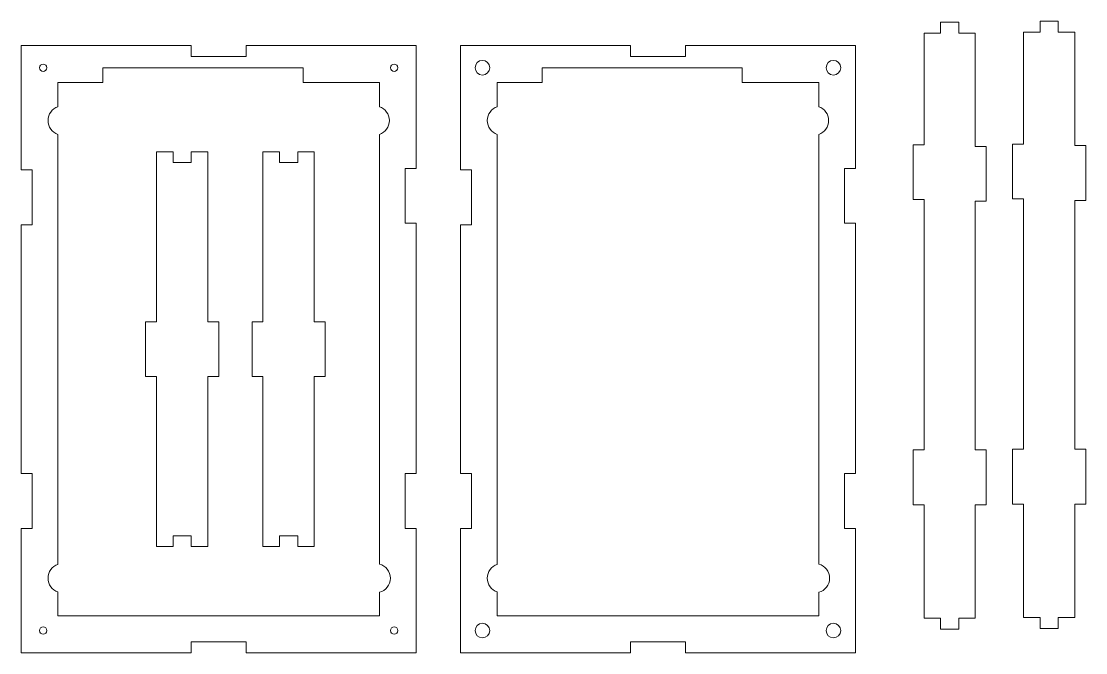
# Model space of a CAD drawing. Header units: millimetres. Extents: x -77 to 260, y -244 to 128.
# Drawn here: x -68.3 to 222.8, y -244.4 to -71.7 of the extents above; entities that cross this region are included whole.
import ezdxf

# ---------------------------------------------------------------- set-up
doc = ezdxf.new("R2010")
doc.units = ezdxf.units.MM
doc.header["$MEASUREMENT"] = 0
doc.layers.add('Cut', color=7, linetype='Continuous')

msp = doc.modelspace()

# ---------------------------------------------------------------- linework, layer by layer
at = {"layer": 'Cut', "color": 250, "lineweight": 9}
for points, knots in [([(195.6417, -188.9165), (195.6417, -188.9165), (195.6417, -203.9165), (195.6417, -203.9165), (195.6417, -203.9165), (195.6417, -203.9165), (192.6417, -203.9165), (192.6417, -203.9165), (192.6417, -203.9165), (192.6417, -203.9165), (192.6417, -234.9165), (192.6417, -234.9165), (192.6417, -234.9165), (192.6417, -234.9165), (188.1417, -234.9165), (188.1417, -234.9165), (188.1417, -234.9165), (188.1417, -234.9165), (188.1417, -237.9165), (188.1417, -237.9165), (188.1417, -237.9165), (188.1417, -237.9165), (183.1417, -237.9165), (183.1417, -237.9165), (183.1417, -237.9165), (183.1417, -237.9165), (183.1417, -234.9165), (183.1417, -234.9165), (183.1417, -234.9165), (183.1417, -234.9165), (178.6417, -234.9165), (178.6417, -234.9165), (178.6417, -234.9165), (178.6417, -234.9165), (178.6417, -203.9165), (178.6417, -203.9165), (178.6417, -203.9165), (178.6417, -203.9165), (175.6417, -203.9165), (175.6417, -203.9165), (175.6417, -203.9165), (175.6417, -203.9165), (175.6417, -188.9165), (175.6417, -188.9165), (175.6417, -188.9165), (175.6417, -188.9165), (178.6417, -188.9165), (178.6417, -188.9165), (178.6417, -188.9165), (178.6417, -188.9165), (178.6417, -120.4754), (178.6417, -120.4754), (178.6417, -120.4754), (178.6417, -120.4754), (175.6417, -120.4754), (175.6417, -120.4754), (175.6417, -120.4754), (175.6417, -120.4754), (175.6417, -105.4754), (175.6417, -105.4754), (175.6417, -105.4754), (175.6417, -105.4754), (178.6417, -105.4754), (178.6417, -105.4754), (178.6417, -105.4754), (178.6417, -105.4754), (178.6417, -74.9164), (178.6417, -74.9164), (178.6417, -74.9164), (178.6417, -74.9164), (183.1417, -74.9164), (183.1417, -74.9164), (183.1417, -74.9164), (183.1417, -74.9164), (183.1417, -71.9164), (183.1417, -71.9164), (183.1417, -71.9164), (183.1417, -71.9164), (188.1417, -71.9164), (188.1417, -71.9164), (188.1417, -71.9164), (188.1417, -71.9164), (188.1417, -74.9164), (188.1417, -74.9164), (188.1417, -74.9164), (188.1417, -74.9164), (192.6417, -74.9164), (192.6417, -74.9164), (192.6417, -74.9164), (192.6417, -74.9164), (192.6417, -105.9165), (192.6417, -105.9165), (192.6417, -105.9165), (192.6417, -105.9165), (195.6417, -105.9165), (195.6417, -105.9165), (195.6417, -105.9165), (195.6417, -105.9165), (195.6417, -120.9165), (195.6417, -120.9165), (195.6417, -120.9165), (195.6417, -120.9165), (192.6417, -120.9165), (192.6417, -120.9165), (192.6417, -120.9165), (192.6417, -120.9165), (192.6417, -188.9165), (192.6417, -188.9165), (192.6417, -188.9165), (192.6417, -188.9165), (195.6417, -188.9165), (195.6417, -188.9165)], [0, 0, 0, 0, 0.03448276, 0.03448276, 0.03448276, 0.03448276, 0.06896552, 0.06896552, 0.06896552, 0.06896552, 0.10344828, 0.10344828, 0.10344828, 0.10344828, 0.13793103, 0.13793103, 0.13793103, 0.13793103, 0.17241379, 0.17241379, 0.17241379, 0.17241379, 0.20689655, 0.20689655, 0.20689655, 0.20689655, 0.24137931, 0.24137931, 0.24137931, 0.24137931, 0.27586207, 0.27586207, 0.27586207, 0.27586207, 0.31034483, 0.31034483, 0.31034483, 0.31034483, 0.34482759, 0.34482759, 0.34482759, 0.34482759, 0.37931034, 0.37931034, 0.37931034, 0.37931034, 0.4137931, 0.4137931, 0.4137931, 0.4137931, 0.44827586, 0.44827586, 0.44827586, 0.44827586, 0.48275862, 0.48275862, 0.48275862, 0.48275862, 0.51724138, 0.51724138, 0.51724138, 0.51724138, 0.55172414, 0.55172414, 0.55172414, 0.55172414, 0.5862069, 0.5862069, 0.5862069, 0.5862069, 0.62068966, 0.62068966, 0.62068966, 0.62068966, 0.65517241, 0.65517241, 0.65517241, 0.65517241, 0.68965517, 0.68965517, 0.68965517, 0.68965517, 0.72413793, 0.72413793, 0.72413793, 0.72413793, 0.75862069, 0.75862069, 0.75862069, 0.75862069, 0.79310345, 0.79310345, 0.79310345, 0.79310345, 0.82758621, 0.82758621, 0.82758621, 0.82758621, 0.86206897, 0.86206897, 0.86206897, 0.86206897, 0.89655172, 0.89655172, 0.89655172, 0.89655172, 0.93103448, 0.93103448, 0.93103448, 0.93103448, 1, 1, 1, 1]), ([(222.8413, -188.7044), (222.8413, -188.7044), (222.8413, -203.7044), (222.8413, -203.7044), (222.8413, -203.7044), (222.8413, -203.7044), (219.8413, -203.7044), (219.8413, -203.7044), (219.8413, -203.7044), (219.8413, -203.7044), (219.8413, -234.7044), (219.8413, -234.7044), (219.8413, -234.7044), (219.8413, -234.7044), (215.3413, -234.7044), (215.3413, -234.7044), (215.3413, -234.7044), (215.3413, -234.7044), (215.3413, -237.7044), (215.3413, -237.7044), (215.3413, -237.7044), (215.3413, -237.7044), (210.3413, -237.7044), (210.3413, -237.7044), (210.3413, -237.7044), (210.3413, -237.7044), (210.3413, -234.7044), (210.3413, -234.7044), (210.3413, -234.7044), (210.3413, -234.7044), (205.8413, -234.7044), (205.8413, -234.7044), (205.8413, -234.7044), (205.8413, -234.7044), (205.8413, -203.7044), (205.8413, -203.7044), (205.8413, -203.7044), (205.8413, -203.7044), (202.8413, -203.7044), (202.8413, -203.7044), (202.8413, -203.7044), (202.8413, -203.7044), (202.8413, -188.7044), (202.8413, -188.7044), (202.8413, -188.7044), (202.8413, -188.7044), (205.8413, -188.7044), (205.8413, -188.7044), (205.8413, -188.7044), (205.8413, -188.7044), (205.8413, -120.2633), (205.8413, -120.2633), (205.8413, -120.2633), (205.8413, -120.2633), (202.8413, -120.2633), (202.8413, -120.2633), (202.8413, -120.2633), (202.8413, -120.2633), (202.8413, -105.2633), (202.8413, -105.2633), (202.8413, -105.2633), (202.8413, -105.2633), (205.8413, -105.2633), (205.8413, -105.2633), (205.8413, -105.2633), (205.8413, -105.2633), (205.8413, -74.7043), (205.8413, -74.7043), (205.8413, -74.7043), (205.8413, -74.7043), (210.3413, -74.7043), (210.3413, -74.7043), (210.3413, -74.7043), (210.3413, -74.7043), (210.3413, -71.7043), (210.3413, -71.7043), (210.3413, -71.7043), (210.3413, -71.7043), (215.3413, -71.7043), (215.3413, -71.7043), (215.3413, -71.7043), (215.3413, -71.7043), (215.3413, -74.7043), (215.3413, -74.7043), (215.3413, -74.7043), (215.3413, -74.7043), (219.8413, -74.7043), (219.8413, -74.7043), (219.8413, -74.7043), (219.8413, -74.7043), (219.8413, -105.7044), (219.8413, -105.7044), (219.8413, -105.7044), (219.8413, -105.7044), (222.8413, -105.7044), (222.8413, -105.7044), (222.8413, -105.7044), (222.8413, -105.7044), (222.8413, -120.7044), (222.8413, -120.7044), (222.8413, -120.7044), (222.8413, -120.7044), (219.8413, -120.7044), (219.8413, -120.7044), (219.8413, -120.7044), (219.8413, -120.7044), (219.8413, -188.7044), (219.8413, -188.7044), (219.8413, -188.7044), (219.8413, -188.7044), (222.8413, -188.7044), (222.8413, -188.7044)], [0, 0, 0, 0, 0.03448276, 0.03448276, 0.03448276, 0.03448276, 0.06896552, 0.06896552, 0.06896552, 0.06896552, 0.10344828, 0.10344828, 0.10344828, 0.10344828, 0.13793103, 0.13793103, 0.13793103, 0.13793103, 0.17241379, 0.17241379, 0.17241379, 0.17241379, 0.20689655, 0.20689655, 0.20689655, 0.20689655, 0.24137931, 0.24137931, 0.24137931, 0.24137931, 0.27586207, 0.27586207, 0.27586207, 0.27586207, 0.31034483, 0.31034483, 0.31034483, 0.31034483, 0.34482759, 0.34482759, 0.34482759, 0.34482759, 0.37931034, 0.37931034, 0.37931034, 0.37931034, 0.4137931, 0.4137931, 0.4137931, 0.4137931, 0.44827586, 0.44827586, 0.44827586, 0.44827586, 0.48275862, 0.48275862, 0.48275862, 0.48275862, 0.51724138, 0.51724138, 0.51724138, 0.51724138, 0.55172414, 0.55172414, 0.55172414, 0.55172414, 0.5862069, 0.5862069, 0.5862069, 0.5862069, 0.62068966, 0.62068966, 0.62068966, 0.62068966, 0.65517241, 0.65517241, 0.65517241, 0.65517241, 0.68965517, 0.68965517, 0.68965517, 0.68965517, 0.72413793, 0.72413793, 0.72413793, 0.72413793, 0.75862069, 0.75862069, 0.75862069, 0.75862069, 0.79310345, 0.79310345, 0.79310345, 0.79310345, 0.82758621, 0.82758621, 0.82758621, 0.82758621, 0.86206897, 0.86206897, 0.86206897, 0.86206897, 0.89655172, 0.89655172, 0.89655172, 0.89655172, 0.93103448, 0.93103448, 0.93103448, 0.93103448, 1, 1, 1, 1]), ([(39.7051, -244.3535), (39.7051, -244.3535), (-6.795, -244.3535), (-6.795, -244.3535), (-6.795, -244.3535), (-6.795, -244.3535), (-6.795, -241.3517), (-6.795, -241.3517), (-6.795, -241.3517), (-6.795, -241.3517), (-21.795, -241.3517), (-21.795, -241.3517), (-21.795, -241.3517), (-21.795, -241.3517), (-21.795, -244.3535), (-21.795, -244.3535), (-21.795, -244.3535), (-21.795, -244.3535), (-68.2949, -244.3535), (-68.2949, -244.3535), (-68.2949, -244.3535), (-68.2949, -244.3535), (-68.2949, -210.3535), (-68.2949, -210.3535), (-68.2949, -210.3535), (-68.2949, -210.3535), (-65.2949, -210.3535), (-65.2949, -210.3535), (-65.2949, -210.3535), (-65.2949, -210.3535), (-65.2949, -195.3535), (-65.2949, -195.3535), (-65.2949, -195.3535), (-65.2949, -195.3535), (-68.2949, -195.3535), (-68.2949, -195.3535), (-68.2949, -195.3535), (-68.2949, -195.3535), (-68.2949, -127.3535), (-68.2949, -127.3535), (-68.2949, -127.3535), (-68.2949, -127.3535), (-65.2949, -127.3535), (-65.2949, -127.3535), (-65.2949, -127.3535), (-65.2949, -127.3535), (-65.2949, -112.3535), (-65.2949, -112.3535), (-65.2949, -112.3535), (-65.2949, -112.3535), (-68.2949, -112.3535), (-68.2949, -112.3535), (-68.2949, -112.3535), (-68.2949, -112.3535), (-68.2949, -78.3535), (-68.2949, -78.3535), (-68.2949, -78.3535), (-68.2949, -78.3535), (-21.795, -78.3535), (-21.795, -78.3535), (-21.795, -78.3535), (-21.795, -78.3535), (-21.795, -81.3553), (-21.795, -81.3553), (-21.795, -81.3553), (-21.795, -81.3553), (-6.795, -81.3553), (-6.795, -81.3553), (-6.795, -81.3553), (-6.795, -81.3553), (-6.795, -78.3535), (-6.795, -78.3535), (-6.795, -78.3535), (-6.795, -78.3535), (39.7051, -78.3535), (39.7051, -78.3535), (39.7051, -78.3535), (39.7051, -78.3535), (39.7051, -111.9124), (39.7051, -111.9124), (39.7051, -111.9124), (39.7051, -111.9124), (36.7051, -111.9124), (36.7051, -111.9124), (36.7051, -111.9124), (36.7051, -111.9124), (36.7051, -126.9124), (36.7051, -126.9124), (36.7051, -126.9124), (36.7051, -126.9124), (39.7051, -126.9124), (39.7051, -126.9124), (39.7051, -126.9124), (39.7051, -126.9124), (39.7051, -195.3535), (39.7051, -195.3535), (39.7051, -195.3535), (39.7051, -195.3535), (36.7051, -195.3535), (36.7051, -195.3535), (36.7051, -195.3535), (36.7051, -195.3535), (36.7051, -210.3535), (36.7051, -210.3535), (36.7051, -210.3535), (36.7051, -210.3535), (39.7051, -210.3535), (39.7051, -210.3535), (39.7051, -210.3535), (39.7051, -210.3535), (39.7051, -244.3535), (39.7051, -244.3535), (39.7051, -244.3535), (39.7051, -244.3535), (39.7051, -244.3535), (39.7051, -244.3535)], [0, 0, 0, 0, 0.03333333, 0.03333333, 0.03333333, 0.03333333, 0.06666667, 0.06666667, 0.06666667, 0.06666667, 0.1, 0.1, 0.1, 0.1, 0.13333333, 0.13333333, 0.13333333, 0.13333333, 0.16666667, 0.16666667, 0.16666667, 0.16666667, 0.2, 0.2, 0.2, 0.2, 0.23333333, 0.23333333, 0.23333333, 0.23333333, 0.26666667, 0.26666667, 0.26666667, 0.26666667, 0.3, 0.3, 0.3, 0.3, 0.33333333, 0.33333333, 0.33333333, 0.33333333, 0.36666667, 0.36666667, 0.36666667, 0.36666667, 0.4, 0.4, 0.4, 0.4, 0.43333333, 0.43333333, 0.43333333, 0.43333333, 0.46666667, 0.46666667, 0.46666667, 0.46666667, 0.5, 0.5, 0.5, 0.5, 0.53333333, 0.53333333, 0.53333333, 0.53333333, 0.56666667, 0.56666667, 0.56666667, 0.56666667, 0.6, 0.6, 0.6, 0.6, 0.63333333, 0.63333333, 0.63333333, 0.63333333, 0.66666667, 0.66666667, 0.66666667, 0.66666667, 0.7, 0.7, 0.7, 0.7, 0.73333333, 0.73333333, 0.73333333, 0.73333333, 0.76666667, 0.76666667, 0.76666667, 0.76666667, 0.8, 0.8, 0.8, 0.8, 0.83333333, 0.83333333, 0.83333333, 0.83333333, 0.86666667, 0.86666667, 0.86666667, 0.86666667, 0.9, 0.9, 0.9, 0.9, 0.93333333, 0.93333333, 0.93333333, 0.93333333, 1, 1, 1, 1]), ([(159.8451, -244.3535), (159.8451, -244.3535), (113.345, -244.3535), (113.345, -244.3535), (113.345, -244.3535), (113.345, -244.3535), (113.345, -241.3517), (113.345, -241.3517), (113.345, -241.3517), (113.345, -241.3517), (98.345, -241.3517), (98.345, -241.3517), (98.345, -241.3517), (98.345, -241.3517), (98.345, -244.3535), (98.345, -244.3535), (98.345, -244.3535), (98.345, -244.3535), (51.8451, -244.3535), (51.8451, -244.3535), (51.8451, -244.3535), (51.8451, -244.3535), (51.8451, -210.3535), (51.8451, -210.3535), (51.8451, -210.3535), (51.8451, -210.3535), (54.8451, -210.3535), (54.8451, -210.3535), (54.8451, -210.3535), (54.8451, -210.3535), (54.8451, -195.3535), (54.8451, -195.3535), (54.8451, -195.3535), (54.8451, -195.3535), (51.8451, -195.3535), (51.8451, -195.3535), (51.8451, -195.3535), (51.8451, -195.3535), (51.8451, -127.3535), (51.8451, -127.3535), (51.8451, -127.3535), (51.8451, -127.3535), (54.8451, -127.3535), (54.8451, -127.3535), (54.8451, -127.3535), (54.8451, -127.3535), (54.8451, -112.3535), (54.8451, -112.3535), (54.8451, -112.3535), (54.8451, -112.3535), (51.8451, -112.3535), (51.8451, -112.3535), (51.8451, -112.3535), (51.8451, -112.3535), (51.8451, -78.3535), (51.8451, -78.3535), (51.8451, -78.3535), (51.8451, -78.3535), (98.345, -78.3535), (98.345, -78.3535), (98.345, -78.3535), (98.345, -78.3535), (98.345, -81.3553), (98.345, -81.3553), (98.345, -81.3553), (98.345, -81.3553), (113.345, -81.3553), (113.345, -81.3553), (113.345, -81.3553), (113.345, -81.3553), (113.345, -78.3535), (113.345, -78.3535), (113.345, -78.3535), (113.345, -78.3535), (159.8451, -78.3535), (159.8451, -78.3535), (159.8451, -78.3535), (159.8451, -78.3535), (159.8451, -111.9124), (159.8451, -111.9124), (159.8451, -111.9124), (159.8451, -111.9124), (156.8451, -111.9124), (156.8451, -111.9124), (156.8451, -111.9124), (156.8451, -111.9124), (156.8451, -126.9124), (156.8451, -126.9124), (156.8451, -126.9124), (156.8451, -126.9124), (159.8451, -126.9124), (159.8451, -126.9124), (159.8451, -126.9124), (159.8451, -126.9124), (159.8451, -195.3535), (159.8451, -195.3535), (159.8451, -195.3535), (159.8451, -195.3535), (156.8451, -195.3535), (156.8451, -195.3535), (156.8451, -195.3535), (156.8451, -195.3535), (156.8451, -210.3535), (156.8451, -210.3535), (156.8451, -210.3535), (156.8451, -210.3535), (159.8451, -210.3535), (159.8451, -210.3535), (159.8451, -210.3535), (159.8451, -210.3535), (159.8451, -244.3535), (159.8451, -244.3535), (159.8451, -244.3535), (159.8451, -244.3535), (159.8451, -244.3535), (159.8451, -244.3535)], [0, 0, 0, 0, 0.03333333, 0.03333333, 0.03333333, 0.03333333, 0.06666667, 0.06666667, 0.06666667, 0.06666667, 0.1, 0.1, 0.1, 0.1, 0.13333333, 0.13333333, 0.13333333, 0.13333333, 0.16666667, 0.16666667, 0.16666667, 0.16666667, 0.2, 0.2, 0.2, 0.2, 0.23333333, 0.23333333, 0.23333333, 0.23333333, 0.26666667, 0.26666667, 0.26666667, 0.26666667, 0.3, 0.3, 0.3, 0.3, 0.33333333, 0.33333333, 0.33333333, 0.33333333, 0.36666667, 0.36666667, 0.36666667, 0.36666667, 0.4, 0.4, 0.4, 0.4, 0.43333333, 0.43333333, 0.43333333, 0.43333333, 0.46666667, 0.46666667, 0.46666667, 0.46666667, 0.5, 0.5, 0.5, 0.5, 0.53333333, 0.53333333, 0.53333333, 0.53333333, 0.56666667, 0.56666667, 0.56666667, 0.56666667, 0.6, 0.6, 0.6, 0.6, 0.63333333, 0.63333333, 0.63333333, 0.63333333, 0.66666667, 0.66666667, 0.66666667, 0.66666667, 0.7, 0.7, 0.7, 0.7, 0.73333333, 0.73333333, 0.73333333, 0.73333333, 0.76666667, 0.76666667, 0.76666667, 0.76666667, 0.8, 0.8, 0.8, 0.8, 0.83333333, 0.83333333, 0.83333333, 0.83333333, 0.86666667, 0.86666667, 0.86666667, 0.86666667, 0.9, 0.9, 0.9, 0.9, 0.93333333, 0.93333333, 0.93333333, 0.93333333, 1, 1, 1, 1]), ([(-21.7949, -107.3535), (-21.7949, -107.3535), (-17.2949, -107.3535), (-17.2949, -107.3535), (-17.2949, -107.3535), (-17.2949, -107.3535), (-17.2949, -153.8535), (-17.2949, -153.8535), (-17.2949, -153.8535), (-17.2949, -153.8535), (-14.2949, -153.8535), (-14.2949, -153.8535), (-14.2949, -153.8535), (-14.2949, -153.8535), (-14.2949, -168.8535), (-14.2949, -168.8535), (-14.2949, -168.8535), (-14.2949, -168.8535), (-17.2949, -168.8535), (-17.2949, -168.8535), (-17.2949, -168.8535), (-17.2949, -168.8535), (-17.2949, -215.3534), (-17.2949, -215.3534), (-17.2949, -215.3534), (-17.2949, -215.3534), (-21.7949, -215.3534), (-21.7949, -215.3534), (-21.7949, -215.3534), (-21.7949, -215.3534), (-21.7949, -212.3534), (-21.7949, -212.3534), (-21.7949, -212.3534), (-21.7949, -212.3534), (-26.7949, -212.3534), (-26.7949, -212.3534), (-26.7949, -212.3534), (-26.7949, -212.3534), (-26.7949, -215.3534), (-26.7949, -215.3534), (-26.7949, -215.3534), (-26.7949, -215.3534), (-31.2949, -215.3534), (-31.2949, -215.3534), (-31.2949, -215.3534), (-31.2949, -215.3534), (-31.2949, -168.8535), (-31.2949, -168.8535), (-31.2949, -168.8535), (-31.2949, -168.8535), (-34.2949, -168.8535), (-34.2949, -168.8535), (-34.2949, -168.8535), (-34.2949, -168.8535), (-34.2949, -153.8535), (-34.2949, -153.8535), (-34.2949, -153.8535), (-34.2949, -153.8535), (-31.2949, -153.8535), (-31.2949, -153.8535), (-31.2949, -153.8535), (-31.2949, -153.8535), (-31.2949, -107.3535), (-31.2949, -107.3535), (-31.2949, -107.3535), (-31.2949, -107.3535), (-26.7949, -107.3535), (-26.7949, -107.3535), (-26.7949, -107.3535), (-26.7949, -107.3535), (-26.7949, -110.3535), (-26.7949, -110.3535), (-26.7949, -110.3535), (-26.7949, -110.3535), (-21.7949, -110.3535), (-21.7949, -110.3535), (-21.7949, -110.3535), (-21.7949, -110.3535), (-21.7949, -107.3535), (-21.7949, -107.3535)], [0, 0, 0, 0, 0.04761905, 0.04761905, 0.04761905, 0.04761905, 0.0952381, 0.0952381, 0.0952381, 0.0952381, 0.14285714, 0.14285714, 0.14285714, 0.14285714, 0.19047619, 0.19047619, 0.19047619, 0.19047619, 0.23809524, 0.23809524, 0.23809524, 0.23809524, 0.28571429, 0.28571429, 0.28571429, 0.28571429, 0.33333333, 0.33333333, 0.33333333, 0.33333333, 0.38095238, 0.38095238, 0.38095238, 0.38095238, 0.42857143, 0.42857143, 0.42857143, 0.42857143, 0.47619048, 0.47619048, 0.47619048, 0.47619048, 0.52380952, 0.52380952, 0.52380952, 0.52380952, 0.57142857, 0.57142857, 0.57142857, 0.57142857, 0.61904762, 0.61904762, 0.61904762, 0.61904762, 0.66666667, 0.66666667, 0.66666667, 0.66666667, 0.71428571, 0.71428571, 0.71428571, 0.71428571, 0.76190476, 0.76190476, 0.76190476, 0.76190476, 0.80952381, 0.80952381, 0.80952381, 0.80952381, 0.85714286, 0.85714286, 0.85714286, 0.85714286, 0.9047619, 0.9047619, 0.9047619, 0.9047619, 1, 1, 1, 1]), ([(7.3091, -107.3535), (7.3091, -107.3535), (11.8091, -107.3535), (11.8091, -107.3535), (11.8091, -107.3535), (11.8091, -107.3535), (11.8091, -153.8535), (11.8091, -153.8535), (11.8091, -153.8535), (11.8091, -153.8535), (14.8091, -153.8535), (14.8091, -153.8535), (14.8091, -153.8535), (14.8091, -153.8535), (14.8091, -168.8535), (14.8091, -168.8535), (14.8091, -168.8535), (14.8091, -168.8535), (11.8091, -168.8535), (11.8091, -168.8535), (11.8091, -168.8535), (11.8091, -168.8535), (11.8091, -215.3534), (11.8091, -215.3534), (11.8091, -215.3534), (11.8091, -215.3534), (7.3091, -215.3534), (7.3091, -215.3534), (7.3091, -215.3534), (7.3091, -215.3534), (7.3091, -212.3534), (7.3091, -212.3534), (7.3091, -212.3534), (7.3091, -212.3534), (2.3091, -212.3534), (2.3091, -212.3534), (2.3091, -212.3534), (2.3091, -212.3534), (2.3091, -215.3534), (2.3091, -215.3534), (2.3091, -215.3534), (2.3091, -215.3534), (-2.1909, -215.3534), (-2.1909, -215.3534), (-2.1909, -215.3534), (-2.1909, -215.3534), (-2.1909, -168.8535), (-2.1909, -168.8535), (-2.1909, -168.8535), (-2.1909, -168.8535), (-5.1909, -168.8535), (-5.1909, -168.8535), (-5.1909, -168.8535), (-5.1909, -168.8535), (-5.1909, -153.8535), (-5.1909, -153.8535), (-5.1909, -153.8535), (-5.1909, -153.8535), (-2.1909, -153.8535), (-2.1909, -153.8535), (-2.1909, -153.8535), (-2.1909, -153.8535), (-2.1909, -107.3535), (-2.1909, -107.3535), (-2.1909, -107.3535), (-2.1909, -107.3535), (2.3091, -107.3535), (2.3091, -107.3535), (2.3091, -107.3535), (2.3091, -107.3535), (2.3091, -110.3535), (2.3091, -110.3535), (2.3091, -110.3535), (2.3091, -110.3535), (7.3091, -110.3535), (7.3091, -110.3535), (7.3091, -110.3535), (7.3091, -110.3535), (7.3091, -107.3535), (7.3091, -107.3535)], [0, 0, 0, 0, 0.04761905, 0.04761905, 0.04761905, 0.04761905, 0.0952381, 0.0952381, 0.0952381, 0.0952381, 0.14285714, 0.14285714, 0.14285714, 0.14285714, 0.19047619, 0.19047619, 0.19047619, 0.19047619, 0.23809524, 0.23809524, 0.23809524, 0.23809524, 0.28571429, 0.28571429, 0.28571429, 0.28571429, 0.33333333, 0.33333333, 0.33333333, 0.33333333, 0.38095238, 0.38095238, 0.38095238, 0.38095238, 0.42857143, 0.42857143, 0.42857143, 0.42857143, 0.47619048, 0.47619048, 0.47619048, 0.47619048, 0.52380952, 0.52380952, 0.52380952, 0.52380952, 0.57142857, 0.57142857, 0.57142857, 0.57142857, 0.61904762, 0.61904762, 0.61904762, 0.61904762, 0.66666667, 0.66666667, 0.66666667, 0.66666667, 0.71428571, 0.71428571, 0.71428571, 0.71428571, 0.76190476, 0.76190476, 0.76190476, 0.76190476, 0.80952381, 0.80952381, 0.80952381, 0.80952381, 0.85714286, 0.85714286, 0.85714286, 0.85714286, 0.9047619, 0.9047619, 0.9047619, 0.9047619, 1, 1, 1, 1])]:
    msp.add_open_spline(points, degree=3, knots=knots, dxfattribs=at)
at = {"layer": 'Cut', "lineweight": 9}
for points, knots in [([(-62.2949, -85.4033), (-61.7428, -85.4033), (-61.295, -84.9555), (-61.295, -84.4033), (-61.295, -84.4033), (-61.295, -83.8512), (-61.7428, -83.4033), (-62.295, -83.4033), (-62.295, -83.4033), (-62.847, -83.4034), (-63.295, -83.8511), (-63.295, -84.4033), (-63.295, -84.4033), (-63.295, -84.9557), (-62.8472, -85.4032), (-62.2949, -85.4033)], [0, 0, 0, 0, 0.2, 0.2, 0.2, 0.2, 0.4, 0.4, 0.4, 0.4, 0.6, 0.6, 0.6, 0.6, 1, 1, 1, 1]), ([(29.7051, -95.0731), (31.2634, -95.6197), (32.3812, -97.1038), (32.3812, -98.8485), (32.3812, -98.8485), (32.3818, -100.5932), (31.2636, -102.0771), (29.7051, -102.6237), (29.7051, -102.6237), (29.7051, -102.6237), (29.7051, -220.1184), (29.7051, -220.1184), (29.7051, -220.1184), (31.406, -220.579), (32.6576, -222.1332), (32.6576, -223.9795), (32.6576, -223.9795), (32.6583, -225.8257), (31.4061, -227.3799), (29.7051, -227.8404), (29.7051, -227.8404), (29.7051, -227.8404), (29.7051, -234.3035), (29.7051, -234.3035), (29.7051, -234.3035), (29.7051, -234.3035), (29.7051, -234.3035), (29.7051, -234.3035), (29.7051, -234.3035), (29.7051, -234.3035), (-58.2949, -234.3035), (-58.2949, -234.3035), (-58.2949, -234.3035), (-58.2949, -234.3035), (-58.2949, -231.76), (-58.2949, -227.7547), (-58.2949, -227.7547), (-58.2949, -227.7547), (-58.2949, -227.7544), (-58.2949, -227.7544), (-58.2949, -227.7544), (-59.8529, -227.2076), (-60.971, -225.724), (-60.971, -223.9794), (-60.971, -223.9794), (-60.9702, -222.2341), (-59.8529, -220.7507), (-58.2949, -220.2041), (-58.2949, -220.2041), (-58.2949, -220.2041), (-58.2949, -102.6235), (-58.2949, -102.6235), (-58.2949, -102.6235), (-59.8529, -102.0767), (-60.971, -100.5931), (-60.971, -98.8485), (-60.971, -98.8485), (-60.9702, -97.1032), (-59.8529, -95.6198), (-58.2949, -95.0732), (-58.2949, -95.0732), (-58.2949, -95.0732), (-58.2949, -88.4035), (-58.2949, -88.4035), (-58.2949, -88.4035), (-58.2949, -88.4035), (-45.9934, -88.4035), (-45.9934, -88.4035), (-45.9934, -88.4035), (-45.9934, -88.4035), (-45.9934, -84.4035), (-45.9934, -84.4035), (-45.9934, -84.4035), (-45.9934, -84.4035), (8.7787, -84.4035), (8.7787, -84.4035), (8.7787, -84.4035), (8.7787, -84.4035), (8.7787, -88.4035), (8.7787, -88.4035), (8.7787, -88.4035), (8.7787, -88.4035), (29.7051, -88.4035), (29.7051, -88.4035), (29.7051, -88.4035), (29.7051, -88.4035), (29.7051, -95.0731), (29.7051, -95.0731)], [0, 0, 0, 0, 0.04347826, 0.04347826, 0.04347826, 0.04347826, 0.08695652, 0.08695652, 0.08695652, 0.08695652, 0.13043478, 0.13043478, 0.13043478, 0.13043478, 0.17391304, 0.17391304, 0.17391304, 0.17391304, 0.2173913, 0.2173913, 0.2173913, 0.2173913, 0.26086957, 0.26086957, 0.26086957, 0.26086957, 0.30434783, 0.30434783, 0.30434783, 0.30434783, 0.34782609, 0.34782609, 0.34782609, 0.34782609, 0.39130435, 0.39130435, 0.39130435, 0.39130435, 0.43478261, 0.43478261, 0.43478261, 0.43478261, 0.47826087, 0.47826087, 0.47826087, 0.47826087, 0.52173913, 0.52173913, 0.52173913, 0.52173913, 0.56521739, 0.56521739, 0.56521739, 0.56521739, 0.60869565, 0.60869565, 0.60869565, 0.60869565, 0.65217391, 0.65217391, 0.65217391, 0.65217391, 0.69565217, 0.69565217, 0.69565217, 0.69565217, 0.73913043, 0.73913043, 0.73913043, 0.73913043, 0.7826087, 0.7826087, 0.7826087, 0.7826087, 0.82608696, 0.82608696, 0.82608696, 0.82608696, 0.86956522, 0.86956522, 0.86956522, 0.86956522, 0.91304348, 0.91304348, 0.91304348, 0.91304348, 1, 1, 1, 1]), ([(33.7051, -85.4033), (33.153, -85.4033), (32.7052, -84.9555), (32.7052, -84.4033), (32.7052, -84.4033), (32.7052, -83.8512), (33.153, -83.4033), (33.7052, -83.4033), (33.7052, -83.4033), (34.2572, -83.4034), (34.7052, -83.8511), (34.7052, -84.4033), (34.7052, -84.4033), (34.7052, -84.9557), (34.2574, -85.4032), (33.7051, -85.4033)], [0, 0, 0, 0, 0.2, 0.2, 0.2, 0.2, 0.4, 0.4, 0.4, 0.4, 0.6, 0.6, 0.6, 0.6, 1, 1, 1, 1]), ([(57.8452, -86.4033), (58.9495, -86.4033), (59.8449, -85.5076), (59.8449, -84.4032), (59.8449, -84.4032), (59.845, -83.2991), (58.9493, -82.4033), (57.8449, -82.4033), (57.8449, -82.4033), (56.7409, -82.4035), (55.845, -83.299), (55.845, -84.4032), (55.845, -84.4032), (55.8451, -85.5082), (56.7406, -86.4031), (57.8452, -86.4033)], [0, 0, 0, 0, 0.2, 0.2, 0.2, 0.2, 0.4, 0.4, 0.4, 0.4, 0.6, 0.6, 0.6, 0.6, 1, 1, 1, 1]), ([(149.8451, -95.0731), (151.4034, -95.6197), (152.5212, -97.1038), (152.5212, -98.8485), (152.5212, -98.8485), (152.5218, -100.5932), (151.4036, -102.0771), (149.8451, -102.6237), (149.8451, -102.6237), (149.8451, -102.6237), (149.8451, -220.1184), (149.8451, -220.1184), (149.8451, -220.1184), (151.546, -220.579), (152.7976, -222.1332), (152.7976, -223.9795), (152.7976, -223.9795), (152.7983, -225.8257), (151.5461, -227.3799), (149.8451, -227.8404), (149.8451, -227.8404), (149.8451, -227.8404), (149.8451, -234.3035), (149.8451, -234.3035), (149.8451, -234.3035), (149.8451, -234.3035), (149.8451, -234.3035), (149.8451, -234.3035), (149.8451, -234.3035), (149.8451, -234.3035), (61.8451, -234.3035), (61.8451, -234.3035), (61.8451, -234.3035), (61.8451, -234.3035), (61.8451, -231.76), (61.8451, -227.7547), (61.8451, -227.7547), (61.8451, -227.7547), (61.8451, -227.7544), (61.8451, -227.7544), (61.8451, -227.7544), (60.2871, -227.2076), (59.169, -225.724), (59.169, -223.9794), (59.169, -223.9794), (59.1698, -222.2341), (60.2871, -220.7507), (61.8451, -220.2041), (61.8451, -220.2041), (61.8451, -220.2041), (61.8451, -102.6235), (61.8451, -102.6235), (61.8451, -102.6235), (60.2871, -102.0767), (59.169, -100.5931), (59.169, -98.8485), (59.169, -98.8485), (59.1698, -97.1032), (60.2871, -95.6198), (61.8451, -95.0732), (61.8451, -95.0732), (61.8451, -95.0732), (61.8451, -88.4035), (61.8451, -88.4035), (61.8451, -88.4035), (61.8451, -88.4035), (74.1466, -88.4035), (74.1466, -88.4035), (74.1466, -88.4035), (74.1466, -88.4035), (74.1466, -84.4035), (74.1466, -84.4035), (74.1466, -84.4035), (74.1466, -84.4035), (128.9187, -84.4035), (128.9187, -84.4035), (128.9187, -84.4035), (128.9187, -84.4035), (128.9187, -88.4035), (128.9187, -88.4035), (128.9187, -88.4035), (128.9187, -88.4035), (149.8451, -88.4035), (149.8451, -88.4035), (149.8451, -88.4035), (149.8451, -88.4035), (149.8451, -95.0731), (149.8451, -95.0731)], [0, 0, 0, 0, 0.04347826, 0.04347826, 0.04347826, 0.04347826, 0.08695652, 0.08695652, 0.08695652, 0.08695652, 0.13043478, 0.13043478, 0.13043478, 0.13043478, 0.17391304, 0.17391304, 0.17391304, 0.17391304, 0.2173913, 0.2173913, 0.2173913, 0.2173913, 0.26086957, 0.26086957, 0.26086957, 0.26086957, 0.30434783, 0.30434783, 0.30434783, 0.30434783, 0.34782609, 0.34782609, 0.34782609, 0.34782609, 0.39130435, 0.39130435, 0.39130435, 0.39130435, 0.43478261, 0.43478261, 0.43478261, 0.43478261, 0.47826087, 0.47826087, 0.47826087, 0.47826087, 0.52173913, 0.52173913, 0.52173913, 0.52173913, 0.56521739, 0.56521739, 0.56521739, 0.56521739, 0.60869565, 0.60869565, 0.60869565, 0.60869565, 0.65217391, 0.65217391, 0.65217391, 0.65217391, 0.69565217, 0.69565217, 0.69565217, 0.69565217, 0.73913043, 0.73913043, 0.73913043, 0.73913043, 0.7826087, 0.7826087, 0.7826087, 0.7826087, 0.82608696, 0.82608696, 0.82608696, 0.82608696, 0.86956522, 0.86956522, 0.86956522, 0.86956522, 0.91304348, 0.91304348, 0.91304348, 0.91304348, 1, 1, 1, 1]), ([(153.845, -86.4033), (152.7407, -86.4033), (151.8453, -85.5076), (151.8453, -84.4032), (151.8453, -84.4032), (151.8452, -83.2991), (152.7409, -82.4033), (153.8453, -82.4033), (153.8453, -82.4033), (154.9493, -82.4035), (155.8452, -83.299), (155.8452, -84.4032), (155.8452, -84.4032), (155.8451, -85.5082), (154.9496, -86.4031), (153.845, -86.4033)], [0, 0, 0, 0, 0.2, 0.2, 0.2, 0.2, 0.4, 0.4, 0.4, 0.4, 0.6, 0.6, 0.6, 0.6, 1, 1, 1, 1]), ([(-62.2949, -237.3037), (-61.7428, -237.3037), (-61.295, -237.7515), (-61.295, -238.3037), (-61.295, -238.3037), (-61.295, -238.8558), (-61.7428, -239.3037), (-62.295, -239.3037), (-62.295, -239.3037), (-62.847, -239.3036), (-63.295, -238.8559), (-63.295, -238.3037), (-63.295, -238.3037), (-63.295, -237.7513), (-62.8472, -237.3038), (-62.2949, -237.3037)], [0, 0, 0, 0, 0.2, 0.2, 0.2, 0.2, 0.4, 0.4, 0.4, 0.4, 0.6, 0.6, 0.6, 0.6, 1, 1, 1, 1]), ([(33.7051, -237.3037), (33.153, -237.3037), (32.7052, -237.7515), (32.7052, -238.3037), (32.7052, -238.3037), (32.7052, -238.8558), (33.153, -239.3037), (33.7052, -239.3037), (33.7052, -239.3037), (34.2572, -239.3036), (34.7052, -238.8559), (34.7052, -238.3037), (34.7052, -238.3037), (34.7052, -237.7513), (34.2574, -237.3038), (33.7051, -237.3037)], [0, 0, 0, 0, 0.2, 0.2, 0.2, 0.2, 0.4, 0.4, 0.4, 0.4, 0.6, 0.6, 0.6, 0.6, 1, 1, 1, 1]), ([(57.8452, -236.3037), (58.9495, -236.3037), (59.8449, -237.1994), (59.8449, -238.3038), (59.8449, -238.3038), (59.845, -239.4079), (58.9493, -240.3037), (57.8449, -240.3037), (57.8449, -240.3037), (56.7409, -240.3035), (55.845, -239.408), (55.845, -238.3038), (55.845, -238.3038), (55.8451, -237.1988), (56.7406, -236.3039), (57.8452, -236.3037)], [0, 0, 0, 0, 0.2, 0.2, 0.2, 0.2, 0.4, 0.4, 0.4, 0.4, 0.6, 0.6, 0.6, 0.6, 1, 1, 1, 1]), ([(153.845, -236.3037), (152.7407, -236.3037), (151.8453, -237.1994), (151.8453, -238.3038), (151.8453, -238.3038), (151.8452, -239.4079), (152.7409, -240.3037), (153.8453, -240.3037), (153.8453, -240.3037), (154.9493, -240.3035), (155.8452, -239.408), (155.8452, -238.3038), (155.8452, -238.3038), (155.8451, -237.1988), (154.9496, -236.3039), (153.845, -236.3037)], [0, 0, 0, 0, 0.2, 0.2, 0.2, 0.2, 0.4, 0.4, 0.4, 0.4, 0.6, 0.6, 0.6, 0.6, 1, 1, 1, 1])]:
    msp.add_open_spline(points, degree=3, knots=knots, dxfattribs=at)

doc.saveas('drawing.dxf')
